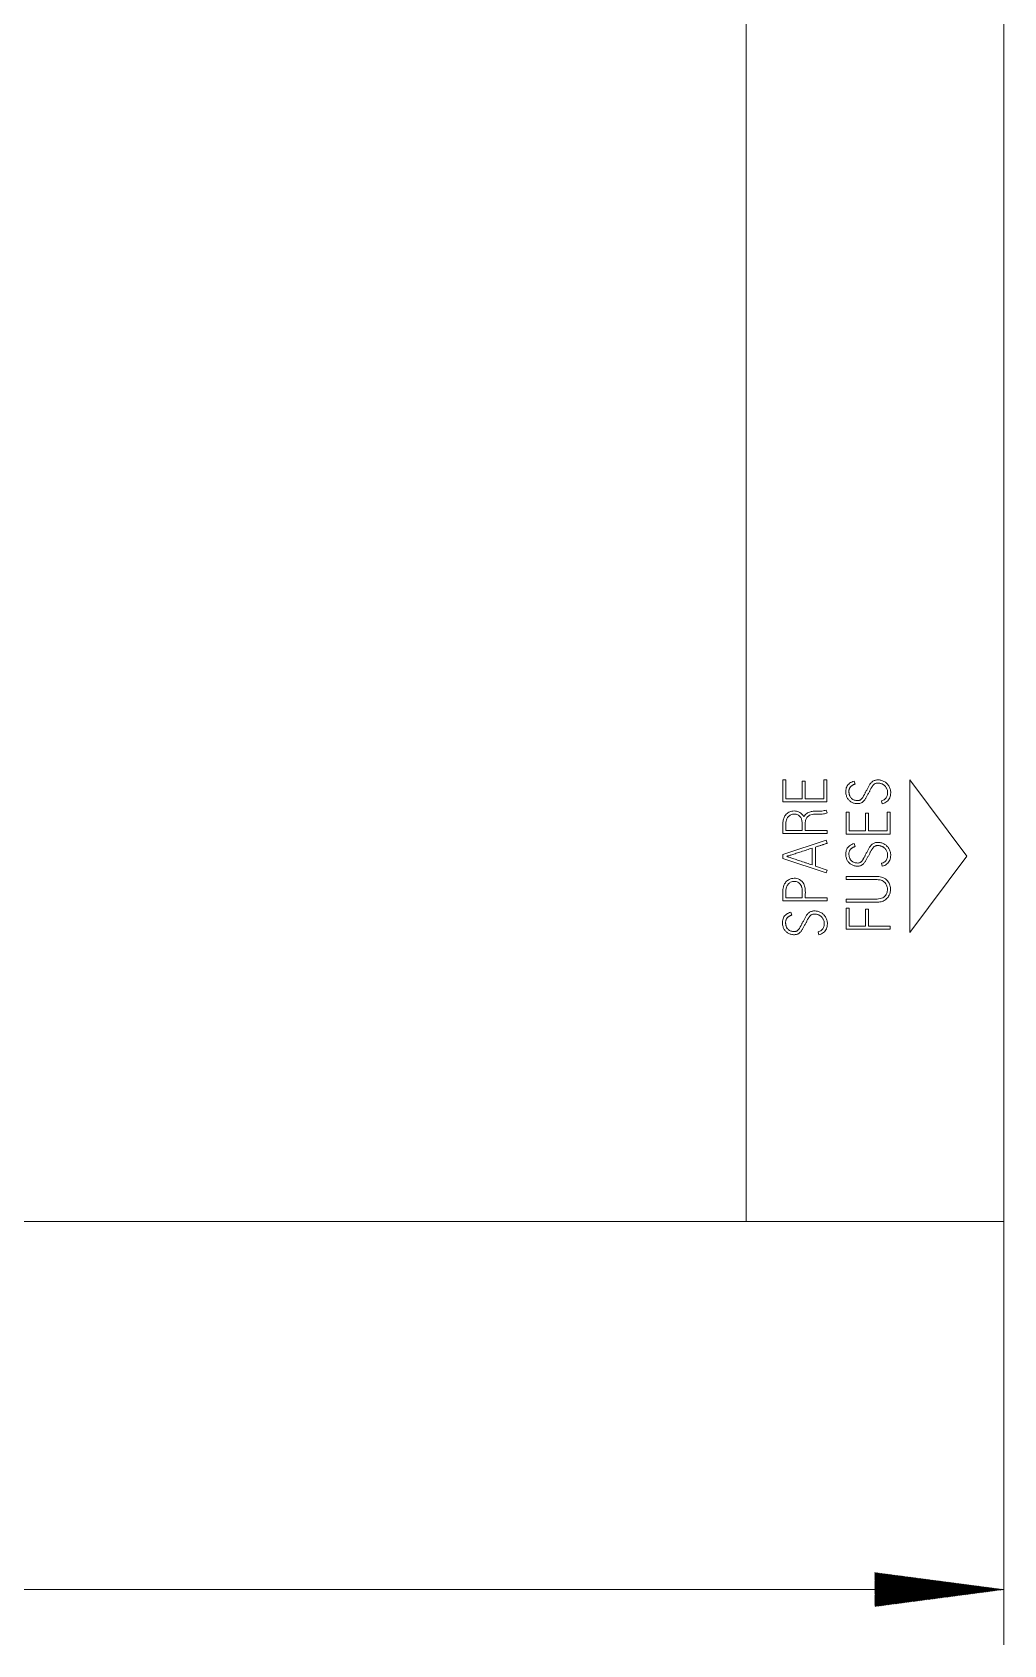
# Model space of a CAD drawing. Header units: millimetres. Extents: x 0 to 594, y 0 to 420.
# Drawn here: x 286.03 to 312.42, y 229.15 to 272.97 of the extents above; entities that cross this region are included whole.
import ezdxf

# ---------------------------------------------------------------- set-up
doc = ezdxf.new("R2010")
doc.units = ezdxf.units.MM
doc.layers.add('1', color=7, linetype='Continuous')
doc.layers.add('106', color=7, linetype='Continuous')

msp = doc.modelspace()

# ---------------------------------------------------------------- hatches: boundary and pattern name
at = {"layer": '106', "linetype": 'Continuous', "lineweight": 13}
h = msp.add_hatch(dxfattribs=at)
h.set_pattern_fill('ANSI31', scale=0.0062, style=0)
h.paths.add_polyline_path([(312.418, 230.654), (308.918, 230.193), (308.918, 231.114)], flags=0)

# ---------------------------------------------------------------- linework, layer by layer
at = {"layer": '1', "color": 7, "linetype": 'Continuous', "lineweight": 13}
for p, q in [((305.418, 286.483), (305.418, 240.654)), ((312.418, 240.654), (312.418, 285.154)), ((306.418, 252.654), (306.418, 252.056)), ((306.502, 252.654), (306.418, 252.654)), ((306.502, 252.139), (306.502, 252.654)), ((307.025, 252.622), (306.942, 252.622)), ((306.942, 252.622), (306.942, 252.139)), ((307.025, 252.139), (307.025, 252.622)), ((307.614, 252.654), (307.531, 252.654)), ((307.531, 252.654), (307.531, 252.139)), ((307.614, 252.056), (307.614, 252.654)), ((308.381, 252.54), (308.357, 252.622)), ((308.381, 252.54), (308.381, 252.54)), ((309.868, 252.654), (309.868, 248.504)), ((311.417, 250.579), (309.868, 252.654)), ((306.418, 252.056), (307.614, 252.056)), ((306.418, 252.056), (307.614, 252.056)), ((306.418, 252.056), (306.418, 252.056)), ((306.942, 252.139), (306.502, 252.139)), ((307.531, 252.139), (307.025, 252.139)), ((307.614, 252.056), (307.614, 252.056)), ((308.128, 252.34), (308.128, 252.34)), ((309.093, 252.084), (309.116, 252.003)), ((309.093, 252.084), (309.093, 252.084)), ((309.093, 252.084), (309.116, 252.003)), ((309.116, 252.003), (309.116, 252.003)), ((309.348, 252.302), (309.348, 252.302)), ((307.596, 251.835), (307.626, 251.757)), ((307.626, 251.757), (307.626, 251.757)), ((308.138, 251.78), (308.138, 251.182)), ((308.222, 251.78), (308.138, 251.78)), ((308.222, 251.266), (308.222, 251.78)), ((308.745, 251.748), (308.662, 251.748)), ((308.662, 251.748), (308.662, 251.266)), ((308.745, 251.266), (308.745, 251.748)), ((309.334, 251.78), (309.251, 251.78)), ((309.251, 251.78), (309.251, 251.266)), ((309.334, 251.182), (309.334, 251.78)), ((306.417, 251.457), (306.417, 251.457)), ((306.417, 251.268), (306.417, 251.268)), ((307.618, 251.194), (306.418, 251.194)), ((307.618, 251.194), (306.418, 251.194)), ((306.418, 251.194), (306.418, 251.194)), ((306.502, 251.279), (306.942, 251.279)), ((307.027, 251.279), (307.618, 251.279)), ((307.618, 251.279), (307.618, 251.194)), ((307.618, 251.194), (307.618, 251.194)), ((308.138, 251.182), (309.334, 251.182)), ((308.138, 251.182), (309.334, 251.182)), ((308.138, 251.182), (308.138, 251.182)), ((308.662, 251.266), (308.222, 251.266)), ((309.251, 251.266), (308.745, 251.266)), ((309.334, 251.182), (309.334, 251.182)), ((307.599, 251.016), (306.416, 250.628)), ((306.416, 250.628), (306.416, 250.522)), ((307.216, 250.8), (307.216, 250.342)), ((307.301, 250.314), (307.301, 250.828)), ((307.626, 250.934), (307.599, 251.016)), ((307.626, 250.934), (307.626, 250.934)), ((308.128, 250.643), (308.128, 250.643)), ((308.381, 250.843), (308.357, 250.924)), ((308.381, 250.843), (308.381, 250.843)), ((306.416, 250.522), (307.599, 250.124)), ((306.416, 250.522), (307.599, 250.124)), ((306.416, 250.522), (306.416, 250.522)), ((307.626, 250.204), (307.301, 250.314)), ((307.599, 250.124), (307.626, 250.204)), ((307.599, 250.124), (307.626, 250.204)), ((307.626, 250.204), (307.626, 250.204)), ((309.093, 250.387), (309.116, 250.305)), ((309.093, 250.387), (309.093, 250.387)), ((309.093, 250.387), (309.116, 250.305)), ((309.116, 250.305), (309.116, 250.305)), ((309.348, 250.605), (309.348, 250.605)), ((309.868, 248.504), (311.417, 250.579)), ((309.868, 248.504), (311.417, 250.579)), ((311.417, 250.579), (311.417, 250.579)), ((307.599, 250.124), (307.599, 250.124)), ((308.136, 249.944), (308.136, 250.029)), ((306.417, 249.623), (306.417, 249.623)), ((306.417, 249.457), (306.417, 249.457)), ((307.618, 249.365), (306.418, 249.365)), ((307.618, 249.365), (306.418, 249.365)), ((306.418, 249.365), (306.418, 249.365)), ((306.502, 249.45), (306.943, 249.45)), ((307.028, 249.45), (307.618, 249.45)), ((307.618, 249.45), (307.618, 249.365)), ((307.618, 249.365), (307.618, 249.365)), ((308.136, 249.332), (308.136, 249.416)), ((309.344, 249.681), (309.344, 249.681)), ((306.661, 248.98), (306.637, 249.062)), ((306.661, 248.98), (306.661, 248.98)), ((308.138, 249.167), (308.138, 248.596)), ((308.222, 249.167), (308.138, 249.167)), ((308.222, 248.681), (308.222, 249.167)), ((308.745, 249.137), (308.662, 249.137)), ((308.662, 249.137), (308.662, 248.681)), ((308.745, 248.681), (308.745, 249.137)), ((306.408, 248.78), (306.408, 248.78)), ((307.373, 248.524), (307.396, 248.443)), ((307.373, 248.524), (307.373, 248.524)), ((307.373, 248.524), (307.396, 248.443)), ((307.396, 248.443), (307.396, 248.443)), ((307.628, 248.742), (307.628, 248.742)), ((308.138, 248.596), (308.138, 248.596)), ((308.138, 248.596), (309.334, 248.596)), ((308.138, 248.596), (309.334, 248.596)), ((308.662, 248.681), (308.222, 248.681)), ((309.334, 248.681), (308.745, 248.681)), ((309.334, 248.596), (309.334, 248.681)), ((309.334, 248.596), (309.334, 248.596)), ((309.868, 248.504), (309.868, 248.504)), ((255.418, 240.654), (305.418, 240.654)), ((285.448, 240.654), (305.418, 240.654)), ((312.418, 240.654), (305.418, 240.654)), ((312.418, 240.654), (305.418, 240.654)), ((312.418, 240.654), (312.418, 240.654))]:
    msp.add_line(p, q, dxfattribs=at)
for points, knots in [([(308.357, 252.622), (308.334, 252.615), (308.29, 252.598), (308.232, 252.563), (308.186, 252.518), (308.152, 252.466), (308.131, 252.407), (308.126, 252.349), (308.129, 252.295), (308.136, 252.249), (308.149, 252.205), (308.166, 252.166), (308.188, 252.13), (308.214, 252.099), (308.245, 252.072), (308.279, 252.049), (308.317, 252.031), (308.359, 252.017), (308.404, 252.01), (308.448, 252.007), (308.489, 252.009), (308.526, 252.018), (308.557, 252.033), (308.585, 252.052), (308.611, 252.075), (308.634, 252.101), (308.655, 252.13), (308.676, 252.161), (308.694, 252.195), (308.712, 252.23), (308.73, 252.266), (308.75, 252.3), (308.768, 252.334), (308.785, 252.368), (308.8, 252.4), (308.816, 252.431), (308.832, 252.46), (308.849, 252.486), (308.868, 252.51), (308.888, 252.53), (308.91, 252.547), (308.936, 252.56), (308.965, 252.567), (308.994, 252.569), (309.024, 252.568), (309.052, 252.563), (309.082, 252.555), (309.112, 252.544), (309.141, 252.528), (309.168, 252.509), (309.194, 252.486), (309.216, 252.458), (309.236, 252.426), (309.252, 252.39), (309.261, 252.347), (309.265, 252.284), (309.253, 252.202), (309.189, 252.121), (309.127, 252.091), (309.093, 252.084)], [0, 0, 0, 0, 0.029502, 0.056552, 0.082213, 0.107035, 0.131706, 0.157625, 0.177725, 0.196768, 0.215008, 0.232485, 0.249262, 0.265692, 0.282067, 0.298646, 0.315747, 0.333416, 0.35172, 0.370963, 0.387214, 0.402039, 0.415923, 0.429557, 0.443355, 0.457518, 0.472137, 0.48722, 0.502837, 0.518847, 0.535063, 0.551489, 0.567151, 0.582304, 0.596956, 0.611001, 0.624363, 0.637091, 0.649186, 0.660727, 0.671894, 0.683121, 0.695107, 0.708316, 0.719066, 0.730707, 0.743348, 0.756492, 0.769735, 0.783289, 0.797204, 0.811603, 0.826753, 0.842746, 0.859925, 0.878764, 0.920226, 0.957605, 1, 1, 1, 1]), ([(309.116, 252.003), (309.14, 252.01), (309.185, 252.027), (309.244, 252.064), (309.29, 252.111), (309.324, 252.167), (309.344, 252.232), (309.349, 252.296), (309.345, 252.354), (309.335, 252.404), (309.318, 252.45), (309.295, 252.491), (309.269, 252.529), (309.238, 252.561), (309.203, 252.589), (309.165, 252.612), (309.125, 252.63), (309.083, 252.644), (309.04, 252.652), (308.996, 252.655), (308.953, 252.652), (308.913, 252.643), (308.878, 252.626), (308.847, 252.605), (308.819, 252.581), (308.794, 252.552), (308.772, 252.521), (308.751, 252.487), (308.732, 252.451), (308.714, 252.414), (308.695, 252.377), (308.676, 252.342), (308.658, 252.308), (308.642, 252.277), (308.626, 252.246), (308.611, 252.217), (308.596, 252.191), (308.58, 252.167), (308.563, 252.146), (308.545, 252.127), (308.525, 252.112), (308.503, 252.101), (308.477, 252.094), (308.443, 252.092), (308.403, 252.095), (308.359, 252.103), (308.323, 252.119), (308.294, 252.14), (308.269, 252.163), (308.25, 252.189), (308.236, 252.216), (308.225, 252.244), (308.219, 252.272), (308.215, 252.298), (308.213, 252.322), (308.212, 252.347), (308.214, 252.373), (308.219, 252.4), (308.229, 252.425), (308.242, 252.446), (308.256, 252.466), (308.273, 252.482), (308.29, 252.497), (308.309, 252.509), (308.328, 252.52), (308.346, 252.528), (308.364, 252.535), (308.375, 252.539), (308.381, 252.54)], [0, 0, 0, 0, 0.030216, 0.057834, 0.084112, 0.110126, 0.13699, 0.166062, 0.187444, 0.207786, 0.227532, 0.246694, 0.265147, 0.28321, 0.301078, 0.318906, 0.33698, 0.354995, 0.372624, 0.390132, 0.408102, 0.424528, 0.439934, 0.454952, 0.469937, 0.485134, 0.500714, 0.516729, 0.533253, 0.550073, 0.566929, 0.583824, 0.598837, 0.613277, 0.627146, 0.64033, 0.652736, 0.664395, 0.675364, 0.685785, 0.695827, 0.705789, 0.716159, 0.727332, 0.74751, 0.765141, 0.780786, 0.795151, 0.808601, 0.821478, 0.833928, 0.845962, 0.857807, 0.868933, 0.878649, 0.88698, 0.899043, 0.910208, 0.920757, 0.930874, 0.940594, 0.950061, 0.959303, 0.96829, 0.9771, 0.985473, 0.993098, 1, 1, 1, 1]), ([(306.418, 251.194), (306.418, 251.231), (306.417, 251.306), (306.418, 251.411), (306.416, 251.513), (306.436, 251.61), (306.489, 251.706), (306.576, 251.778), (306.676, 251.81), (306.774, 251.811), (306.862, 251.784), (306.93, 251.736), (306.966, 251.689), (306.98, 251.665), (306.985, 251.655)], [0, 0, 0, 0, 0.100129, 0.204969, 0.286046, 0.376973, 0.470516, 0.57729, 0.67791, 0.748475, 0.841402, 0.92263, 0.969627, 1, 1, 1, 1]), ([(306.942, 251.279), (306.942, 251.3), (306.942, 251.348), (306.941, 251.416), (306.943, 251.495), (306.935, 251.575), (306.894, 251.653), (306.824, 251.712), (306.729, 251.732), (306.633, 251.711), (306.559, 251.653), (306.516, 251.578), (306.501, 251.501), (306.503, 251.425), (306.502, 251.351), (306.502, 251.301), (306.502, 251.279)], [0, 0, 0, 0, 0.056138, 0.126314, 0.180482, 0.26652, 0.333034, 0.409903, 0.500981, 0.57931, 0.662651, 0.741625, 0.804306, 0.866525, 0.942429, 1, 1, 1, 1]), ([(306.985, 251.655), (306.996, 251.673), (307.032, 251.719), (307.112, 251.773), (307.212, 251.801), (307.31, 251.81), (307.396, 251.806), (307.475, 251.807), (307.539, 251.815), (307.579, 251.828), (307.596, 251.835)], [0, 0, 0, 0, 0.094521, 0.266203, 0.42102, 0.561393, 0.708832, 0.811124, 0.91885, 1, 1, 1, 1]), ([(307.626, 251.757), (307.602, 251.748), (307.556, 251.735), (307.484, 251.723), (307.409, 251.725), (307.32, 251.726), (307.229, 251.721), (307.145, 251.696), (307.078, 251.648), (307.034, 251.572), (307.025, 251.478), (307.027, 251.38), (307.027, 251.312), (307.027, 251.279)], [0, 0, 0, 0, 0.081212, 0.150384, 0.230518, 0.321083, 0.432824, 0.516575, 0.597405, 0.687414, 0.786859, 0.893429, 1, 1, 1, 1]), ([(306.522, 250.575), (306.529, 250.577), (306.545, 250.582), (306.575, 250.592), (306.616, 250.605), (306.665, 250.621), (306.721, 250.639), (306.783, 250.659), (306.849, 250.68), (306.92, 250.703), (306.993, 250.727), (307.068, 250.752), (307.142, 250.776), (307.192, 250.792), (307.216, 250.8)], [0, 0, 0, 0, 0.027336, 0.070868, 0.130595, 0.202708, 0.283396, 0.372662, 0.4689, 0.570509, 0.677489, 0.786433, 0.893936, 1, 1, 1, 1]), ([(307.301, 250.828), (307.316, 250.832), (307.346, 250.842), (307.389, 250.855), (307.429, 250.868), (307.466, 250.88), (307.499, 250.892), (307.532, 250.903), (307.564, 250.914), (307.595, 250.925), (307.616, 250.931), (307.626, 250.934)], [0, 0, 0, 0, 0.138948, 0.27018, 0.393699, 0.508312, 0.612826, 0.707241, 0.810993, 0.908573, 1, 1, 1, 1]), ([(308.357, 250.924), (308.334, 250.917), (308.29, 250.901), (308.232, 250.865), (308.186, 250.821), (308.152, 250.769), (308.131, 250.709), (308.126, 250.651), (308.129, 250.598), (308.136, 250.551), (308.149, 250.508), (308.166, 250.468), (308.188, 250.432), (308.214, 250.401), (308.245, 250.374), (308.279, 250.352), (308.317, 250.333), (308.359, 250.32), (308.404, 250.312), (308.448, 250.309), (308.489, 250.312), (308.526, 250.32), (308.557, 250.335), (308.585, 250.355), (308.611, 250.377), (308.634, 250.403), (308.655, 250.432), (308.676, 250.464), (308.694, 250.498), (308.712, 250.533), (308.73, 250.568), (308.75, 250.602), (308.768, 250.637), (308.785, 250.67), (308.8, 250.703), (308.816, 250.734), (308.832, 250.762), (308.849, 250.789), (308.868, 250.812), (308.888, 250.832), (308.91, 250.849), (308.936, 250.862), (308.965, 250.87), (308.994, 250.872), (309.024, 250.87), (309.052, 250.865), (309.082, 250.857), (309.112, 250.846), (309.141, 250.831), (309.168, 250.812), (309.194, 250.788), (309.216, 250.76), (309.236, 250.729), (309.252, 250.692), (309.261, 250.65), (309.265, 250.586), (309.253, 250.504), (309.189, 250.423), (309.127, 250.393), (309.093, 250.387)], [0, 0, 0, 0, 0.029502, 0.056552, 0.082213, 0.107035, 0.131706, 0.157625, 0.177725, 0.196768, 0.215008, 0.232485, 0.249262, 0.265692, 0.282067, 0.298646, 0.315747, 0.333416, 0.35172, 0.370963, 0.387214, 0.402039, 0.415923, 0.429557, 0.443355, 0.457518, 0.472137, 0.48722, 0.502837, 0.518847, 0.535063, 0.551489, 0.567151, 0.582304, 0.596956, 0.611001, 0.624363, 0.637091, 0.649186, 0.660727, 0.671894, 0.683121, 0.695107, 0.708316, 0.719066, 0.730707, 0.743348, 0.756492, 0.769735, 0.783289, 0.797204, 0.811603, 0.826753, 0.842746, 0.859925, 0.878764, 0.920226, 0.957605, 1, 1, 1, 1]), ([(309.116, 250.305), (309.14, 250.312), (309.185, 250.329), (309.244, 250.366), (309.29, 250.413), (309.324, 250.47), (309.344, 250.535), (309.349, 250.598), (309.345, 250.657), (309.335, 250.706), (309.318, 250.752), (309.295, 250.794), (309.269, 250.831), (309.238, 250.863), (309.203, 250.891), (309.165, 250.914), (309.125, 250.933), (309.083, 250.946), (309.04, 250.954), (308.996, 250.957), (308.953, 250.954), (308.913, 250.945), (308.878, 250.929), (308.847, 250.908), (308.819, 250.883), (308.794, 250.855), (308.772, 250.823), (308.751, 250.79), (308.732, 250.754), (308.714, 250.717), (308.695, 250.68), (308.676, 250.644), (308.658, 250.611), (308.642, 250.579), (308.626, 250.549), (308.611, 250.52), (308.596, 250.493), (308.58, 250.469), (308.563, 250.448), (308.545, 250.43), (308.525, 250.414), (308.503, 250.403), (308.477, 250.396), (308.443, 250.394), (308.403, 250.397), (308.359, 250.406), (308.323, 250.422), (308.294, 250.442), (308.269, 250.465), (308.25, 250.491), (308.236, 250.518), (308.225, 250.546), (308.219, 250.574), (308.215, 250.601), (308.213, 250.625), (308.212, 250.649), (308.214, 250.675), (308.219, 250.703), (308.229, 250.727), (308.242, 250.749), (308.256, 250.768), (308.273, 250.785), (308.29, 250.799), (308.309, 250.812), (308.328, 250.822), (308.346, 250.83), (308.364, 250.837), (308.375, 250.841), (308.381, 250.843)], [0, 0, 0, 0, 0.030216, 0.057834, 0.084112, 0.110126, 0.13699, 0.166062, 0.187444, 0.207786, 0.227532, 0.246694, 0.265147, 0.28321, 0.301078, 0.318906, 0.33698, 0.354995, 0.372624, 0.390132, 0.408102, 0.424528, 0.439934, 0.454952, 0.469937, 0.485134, 0.500714, 0.516729, 0.533253, 0.550073, 0.566929, 0.583824, 0.598837, 0.613277, 0.627146, 0.64033, 0.652736, 0.664395, 0.675364, 0.685785, 0.695827, 0.705789, 0.716159, 0.727332, 0.74751, 0.765141, 0.780786, 0.795151, 0.808601, 0.821478, 0.833928, 0.845962, 0.857807, 0.868933, 0.878649, 0.88698, 0.899043, 0.910208, 0.920757, 0.930874, 0.940594, 0.950061, 0.959303, 0.96829, 0.9771, 0.985473, 0.993098, 1, 1, 1, 1]), ([(307.216, 250.342), (307.192, 250.35), (307.142, 250.366), (307.068, 250.391), (306.993, 250.417), (306.92, 250.441), (306.849, 250.465), (306.783, 250.488), (306.721, 250.509), (306.665, 250.528), (306.616, 250.544), (306.575, 250.557), (306.545, 250.567), (306.529, 250.573), (306.522, 250.575)], [0, 0, 0, 0, 0.106118, 0.213594, 0.322428, 0.429305, 0.530911, 0.627246, 0.716632, 0.797389, 0.869519, 0.929228, 0.972722, 1, 1, 1, 1]), ([(306.418, 249.365), (306.418, 249.411), (306.417, 249.482), (306.418, 249.598), (306.414, 249.722), (306.467, 249.851), (306.567, 249.944), (306.69, 249.988), (306.846, 249.975), (306.97, 249.876), (307.022, 249.75), (307.03, 249.642), (307.028, 249.545), (307.028, 249.482), (307.028, 249.45)], [0, 0, 0, 0, 0.093246, 0.144642, 0.233554, 0.342861, 0.415038, 0.504562, 0.60021, 0.71889, 0.803809, 0.870804, 0.935402, 1, 1, 1, 1]), ([(306.933, 249.732), (306.927, 249.753), (306.904, 249.81), (306.836, 249.879), (306.73, 249.903), (306.635, 249.883), (306.558, 249.822), (306.51, 249.74), (306.5, 249.641), (306.503, 249.545), (306.502, 249.482), (306.502, 249.45)], [0, 0, 0, 0, 0.076237, 0.215038, 0.319543, 0.449812, 0.54249, 0.66016, 0.774526, 0.887263, 1, 1, 1, 1]), ([(306.943, 249.45), (306.943, 249.469), (306.944, 249.517), (306.943, 249.599), (306.946, 249.697), (306.912, 249.802), (306.836, 249.879), (306.73, 249.903), (306.635, 249.883), (306.558, 249.822), (306.51, 249.74), (306.5, 249.641), (306.503, 249.545), (306.502, 249.482), (306.502, 249.45)], [0, 0, 0, 0, 0.051536, 0.125539, 0.220212, 0.307192, 0.41129, 0.489668, 0.587368, 0.656875, 0.745125, 0.830898, 0.915449, 1, 1, 1, 1]), ([(308.136, 250.029), (308.189, 250.029), (308.318, 250.029), (308.507, 250.029), (308.708, 250.029), (308.887, 250.027), (309.06, 250.034), (309.21, 249.972), (309.307, 249.861), (309.348, 249.731), (309.344, 249.615), (309.307, 249.51), (309.241, 249.421), (309.143, 249.356), (309.021, 249.327), (308.881, 249.333), (308.734, 249.331), (308.596, 249.332), (308.473, 249.332), (308.368, 249.332), (308.255, 249.332), (308.182, 249.332), (308.136, 249.332)], [0, 0, 0, 0, 0.056847, 0.137958, 0.201688, 0.270632, 0.329845, 0.383895, 0.4382, 0.482363, 0.525414, 0.559761, 0.599799, 0.641892, 0.682582, 0.731106, 0.79078, 0.839447, 0.878844, 0.921717, 0.951264, 1, 1, 1, 1]), ([(308.136, 249.416), (308.197, 249.416), (308.319, 249.416), (308.491, 249.417), (308.666, 249.416), (308.827, 249.418), (308.987, 249.412), (309.128, 249.435), (309.222, 249.525), (309.259, 249.624), (309.262, 249.72), (309.232, 249.815), (309.164, 249.895), (309.064, 249.943), (308.936, 249.944), (308.792, 249.944), (308.629, 249.944), (308.474, 249.944), (308.33, 249.944), (308.221, 249.944), (308.157, 249.944), (308.136, 249.944)], [0, 0, 0, 0, 0.072404, 0.143452, 0.202979, 0.279147, 0.33229, 0.392549, 0.441217, 0.478462, 0.514248, 0.552974, 0.5923, 0.63513, 0.679888, 0.741335, 0.805342, 0.871909, 0.924395, 0.974961, 1, 1, 1, 1]), ([(306.637, 249.062), (306.614, 249.055), (306.57, 249.038), (306.512, 249.003), (306.466, 248.958), (306.432, 248.906), (306.411, 248.847), (306.406, 248.789), (306.409, 248.735), (306.416, 248.689), (306.429, 248.645), (306.446, 248.606), (306.468, 248.57), (306.494, 248.539), (306.525, 248.512), (306.559, 248.489), (306.597, 248.471), (306.639, 248.457), (306.684, 248.449), (306.728, 248.447), (306.769, 248.449), (306.806, 248.458), (306.837, 248.473), (306.865, 248.492), (306.891, 248.515), (306.914, 248.541), (306.935, 248.57), (306.956, 248.601), (306.974, 248.635), (306.992, 248.67), (307.01, 248.706), (307.03, 248.74), (307.048, 248.774), (307.065, 248.808), (307.08, 248.84), (307.096, 248.871), (307.112, 248.9), (307.129, 248.926), (307.148, 248.95), (307.168, 248.97), (307.19, 248.987), (307.216, 249), (307.245, 249.007), (307.274, 249.009), (307.304, 249.007), (307.332, 249.003), (307.362, 248.995), (307.392, 248.984), (307.421, 248.968), (307.448, 248.949), (307.474, 248.926), (307.496, 248.898), (307.516, 248.866), (307.532, 248.829), (307.541, 248.787), (307.545, 248.724), (307.533, 248.641), (307.469, 248.561), (307.407, 248.531), (307.373, 248.524)], [0, 0, 0, 0, 0.029502, 0.056552, 0.082213, 0.107035, 0.131706, 0.157625, 0.177725, 0.196768, 0.215008, 0.232485, 0.249262, 0.265692, 0.282067, 0.298646, 0.315747, 0.333416, 0.35172, 0.370963, 0.387214, 0.402039, 0.415923, 0.429557, 0.443355, 0.457518, 0.472137, 0.48722, 0.502837, 0.518847, 0.535063, 0.551489, 0.567151, 0.582304, 0.596956, 0.611001, 0.624363, 0.637091, 0.649186, 0.660727, 0.671894, 0.683121, 0.695107, 0.708316, 0.719066, 0.730707, 0.743348, 0.756492, 0.769735, 0.783289, 0.797204, 0.811603, 0.826753, 0.842746, 0.859925, 0.878764, 0.920226, 0.957605, 1, 1, 1, 1]), ([(307.396, 248.443), (307.42, 248.45), (307.465, 248.467), (307.524, 248.504), (307.57, 248.551), (307.604, 248.607), (307.624, 248.672), (307.629, 248.736), (307.625, 248.794), (307.615, 248.844), (307.598, 248.89), (307.575, 248.931), (307.549, 248.968), (307.518, 249.001), (307.483, 249.029), (307.445, 249.052), (307.405, 249.07), (307.363, 249.084), (307.32, 249.092), (307.276, 249.094), (307.233, 249.092), (307.193, 249.083), (307.158, 249.066), (307.127, 249.045), (307.099, 249.021), (307.074, 248.992), (307.052, 248.961), (307.031, 248.927), (307.012, 248.891), (306.994, 248.854), (306.975, 248.817), (306.956, 248.782), (306.938, 248.748), (306.922, 248.717), (306.906, 248.686), (306.891, 248.657), (306.876, 248.631), (306.86, 248.607), (306.843, 248.585), (306.825, 248.567), (306.805, 248.552), (306.783, 248.541), (306.757, 248.534), (306.723, 248.532), (306.683, 248.534), (306.639, 248.543), (306.603, 248.559), (306.574, 248.58), (306.549, 248.603), (306.53, 248.628), (306.516, 248.656), (306.505, 248.684), (306.499, 248.712), (306.495, 248.738), (306.493, 248.762), (306.492, 248.787), (306.494, 248.813), (306.499, 248.84), (306.509, 248.865), (306.522, 248.886), (306.536, 248.906), (306.553, 248.922), (306.57, 248.937), (306.589, 248.949), (306.608, 248.96), (306.626, 248.968), (306.644, 248.975), (306.655, 248.979), (306.661, 248.98)], [0, 0, 0, 0, 0.030216, 0.057834, 0.084112, 0.110126, 0.13699, 0.166062, 0.187444, 0.207786, 0.227532, 0.246694, 0.265147, 0.28321, 0.301078, 0.318906, 0.33698, 0.354995, 0.372624, 0.390132, 0.408102, 0.424528, 0.439934, 0.454952, 0.469937, 0.485134, 0.500714, 0.516729, 0.533253, 0.550073, 0.566929, 0.583824, 0.598837, 0.613277, 0.627146, 0.64033, 0.652736, 0.664395, 0.675364, 0.685785, 0.695827, 0.705789, 0.716159, 0.727332, 0.74751, 0.765141, 0.780786, 0.795151, 0.808601, 0.821478, 0.833928, 0.845962, 0.857807, 0.868933, 0.878649, 0.88698, 0.899043, 0.910208, 0.920757, 0.930874, 0.940594, 0.950061, 0.959303, 0.96829, 0.9771, 0.985473, 0.993098, 1, 1, 1, 1])]:
    msp.add_open_spline(points, degree=3, knots=knots, dxfattribs=at)
at = {"layer": '106', "color": 7, "linetype": 'Continuous', "lineweight": 13}
for p, q in [((312.418, 240.654), (312.418, 229.154)), ((312.418, 230.654), (255.418, 230.654))]:
    msp.add_line(p, q, dxfattribs=at)

doc.saveas('drawing.dxf')
